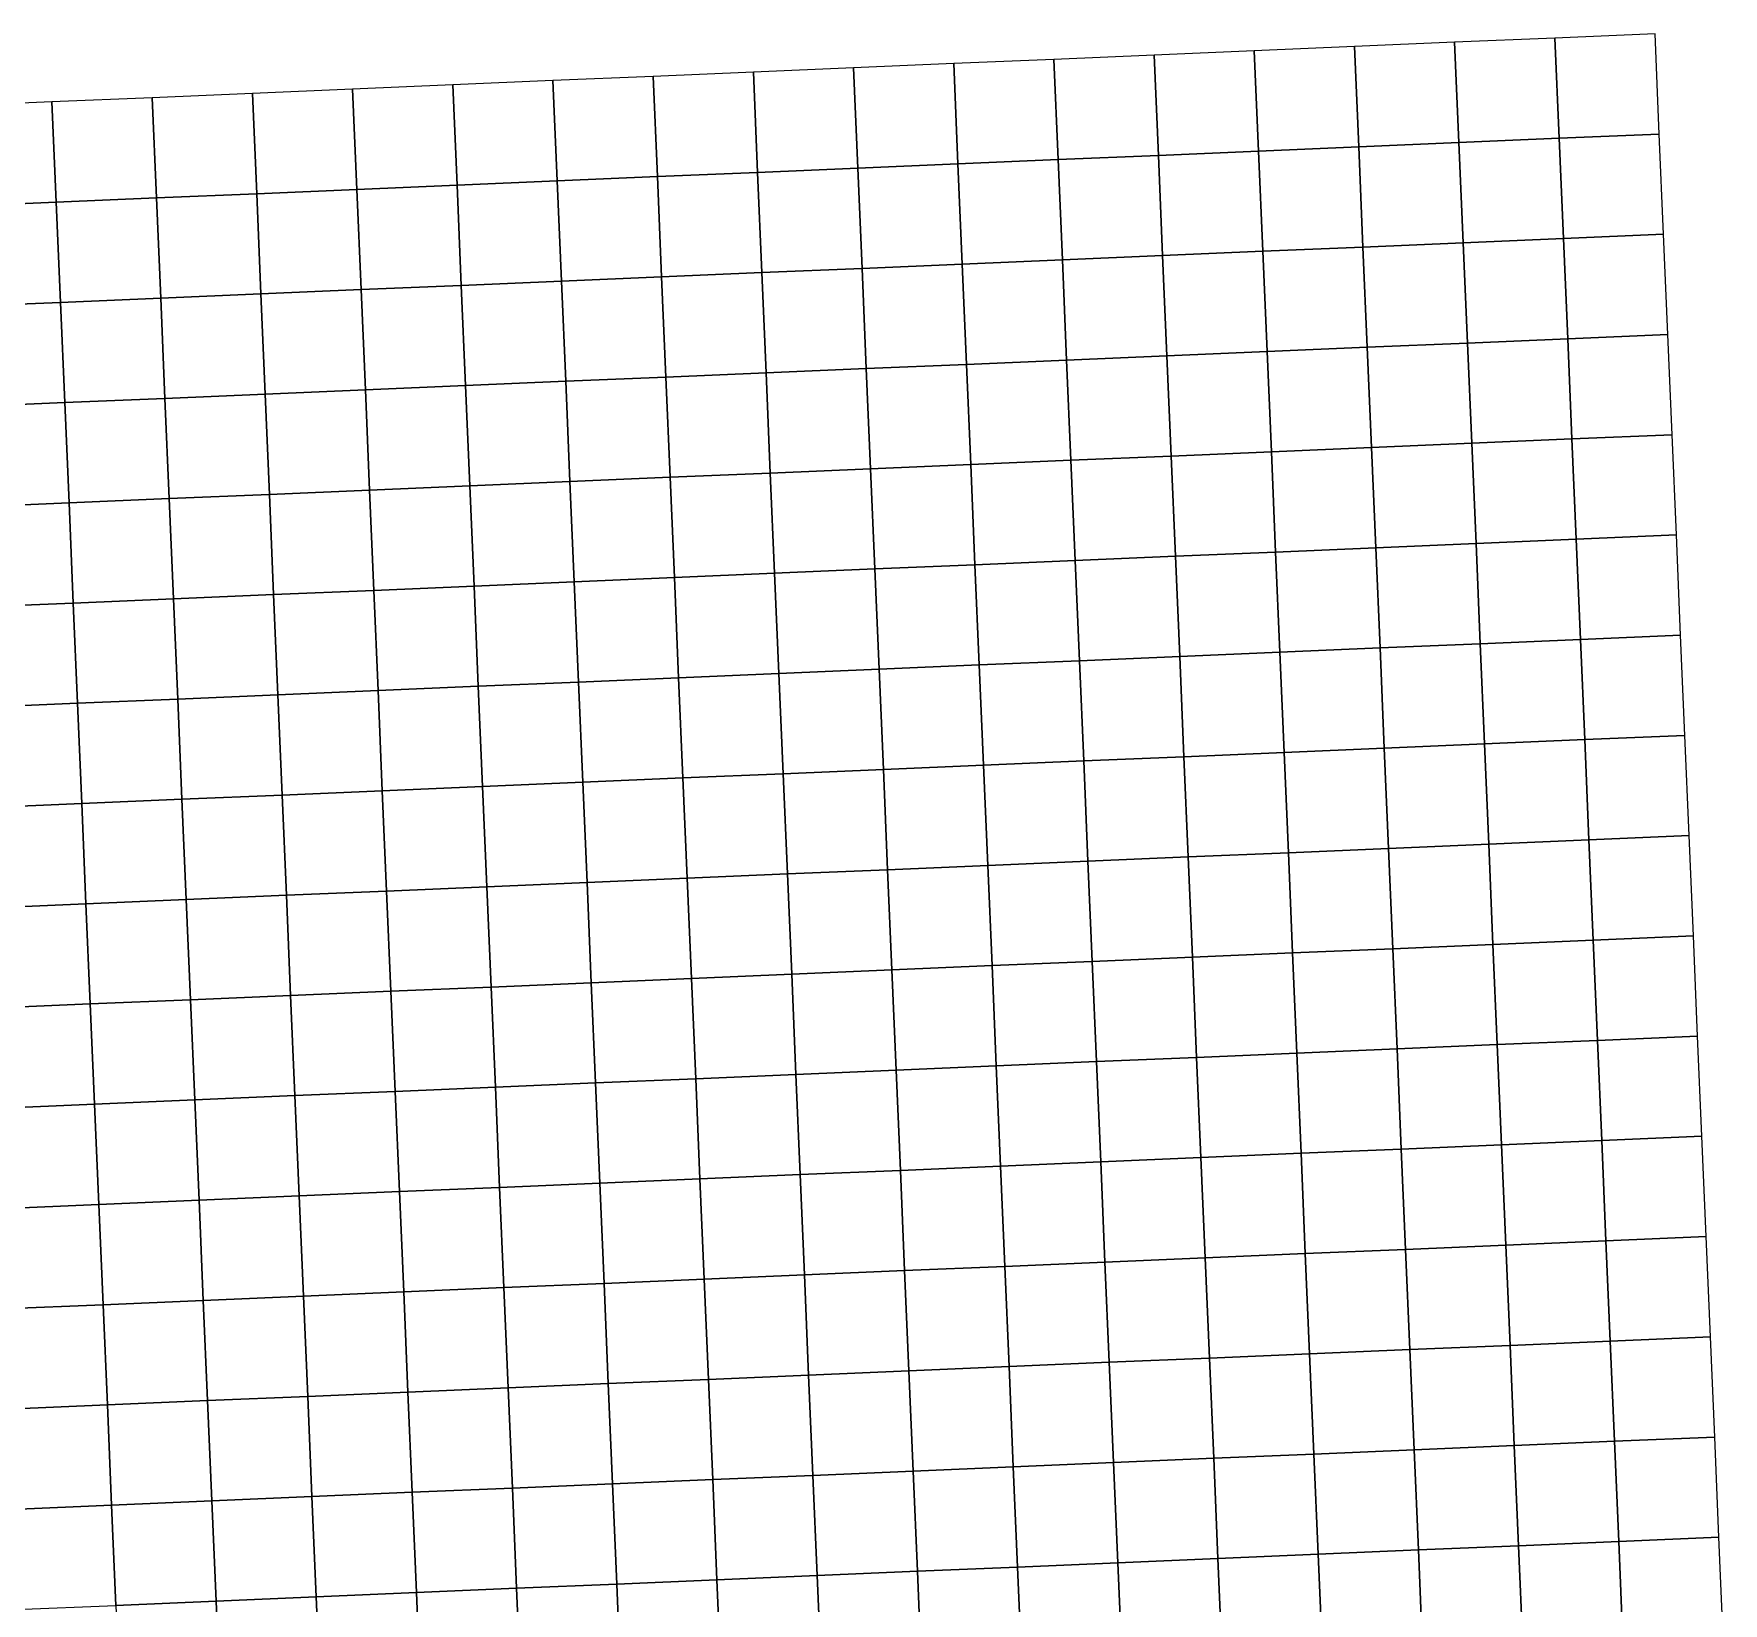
# Model space of a CAD drawing. Header units: metres. Extents: x -1.45 to 4.67, y -5.91 to -2.66.
# Drawn here: x 2.93 to 4.615, y -4.225 to -2.66 of the extents above; entities that cross this region are included whole.
import ezdxf

# ---------------------------------------------------------------- set-up
doc = ezdxf.new("R2010")
doc.units = ezdxf.units.M

msp = doc.modelspace()

# ---------------------------------------------------------------- linework, layer by layer
at = {"layer": 'B1'}
for points in [[(4.4468, -2.6647, -0.5851), (4.4511, -2.7646, -0.5806), (4.551, -2.7603, -0.5756), (4.5468, -2.6604, -0.5823)], [(4.0472, -2.6817, -0.5942), (4.0515, -2.7816, -0.6009), (4.1514, -2.7773, -0.6001), (4.1471, -2.6774, -0.5955)], [(4.1471, -2.6774, -0.5955), (4.1514, -2.7773, -0.6001), (4.2513, -2.7731, -0.5955), (4.247, -2.6732, -0.5937)], [(4.247, -2.6732, -0.5937), (4.2513, -2.7731, -0.5955), (4.3512, -2.7688, -0.5872), (4.3469, -2.6689, -0.5889)], [(4.3469, -2.6689, -0.5889), (4.3512, -2.7688, -0.5872), (4.4511, -2.7646, -0.5806), (4.4468, -2.6647, -0.5851)], [(3.6476, -2.6986, -0.564), (3.6518, -2.7985, -0.5726), (3.7517, -2.7943, -0.5813), (3.7475, -2.6944, -0.5725)], [(3.7475, -2.6944, -0.5725), (3.7517, -2.7943, -0.5813), (3.8516, -2.7901, -0.5916), (3.8474, -2.6901, -0.5827)], [(3.8474, -2.6901, -0.5827), (3.8516, -2.7901, -0.5916), (3.9515, -2.7858, -0.5981), (3.9473, -2.6859, -0.59)], [(3.9473, -2.6859, -0.59), (3.9515, -2.7858, -0.5981), (4.0515, -2.7816, -0.6009), (4.0472, -2.6817, -0.5942)], [(3.2479, -2.7156, -0.5492), (3.2522, -2.8155, -0.5545), (3.3521, -2.8113, -0.5566), (3.3478, -2.7114, -0.5501)], [(3.3478, -2.7114, -0.5501), (3.3521, -2.8113, -0.5566), (3.452, -2.807, -0.5603), (3.4477, -2.7071, -0.5529)], [(3.4477, -2.7071, -0.5529), (3.452, -2.807, -0.5603), (3.5519, -2.8028, -0.5656), (3.5477, -2.7029, -0.5575)], [(3.5477, -2.7029, -0.5575), (3.5519, -2.8028, -0.5656), (3.6518, -2.7985, -0.5726), (3.6476, -2.6986, -0.564)], [(2.8483, -2.7326, -0.5511), (2.8525, -2.8325, -0.5525), (2.9524, -2.8282, -0.552), (2.9482, -2.7283, -0.5498)], [(2.9482, -2.7283, -0.5498), (2.9524, -2.8282, -0.552), (3.0524, -2.824, -0.5522), (3.0481, -2.7241, -0.549)], [(3.0481, -2.7241, -0.549), (3.0524, -2.824, -0.5522), (3.1523, -2.8198, -0.553), (3.148, -2.7199, -0.5488)], [(3.148, -2.7199, -0.5488), (3.1523, -2.8198, -0.553), (3.2522, -2.8155, -0.5545), (3.2479, -2.7156, -0.5492)], [(4.4511, -2.7646, -0.5806), (4.4553, -2.8645, -0.5762), (4.5552, -2.8603, -0.5687), (4.551, -2.7603, -0.5756)], [(4.0515, -2.7816, -0.6009), (4.0557, -2.8815, -0.6102), (4.1556, -2.8772, -0.6068), (4.1514, -2.7773, -0.6001)], [(4.1514, -2.7773, -0.6001), (4.1556, -2.8772, -0.6068), (4.2555, -2.873, -0.5988), (4.2513, -2.7731, -0.5955)], [(4.2513, -2.7731, -0.5955), (4.2555, -2.873, -0.5988), (4.3554, -2.8687, -0.5863), (4.3512, -2.7688, -0.5872)], [(4.3512, -2.7688, -0.5872), (4.3554, -2.8687, -0.5863), (4.4553, -2.8645, -0.5762), (4.4511, -2.7646, -0.5806)], [(3.6518, -2.7985, -0.5726), (3.6561, -2.8985, -0.5841), (3.756, -2.8942, -0.5931), (3.7517, -2.7943, -0.5813)], [(3.7517, -2.7943, -0.5813), (3.756, -2.8942, -0.5931), (3.8559, -2.89, -0.6034), (3.8516, -2.7901, -0.5916)], [(3.8516, -2.7901, -0.5916), (3.8559, -2.89, -0.6034), (3.9558, -2.8857, -0.609), (3.9515, -2.7858, -0.5981)], [(3.9515, -2.7858, -0.5981), (3.9558, -2.8857, -0.609), (4.0557, -2.8815, -0.6102), (4.0515, -2.7816, -0.6009)], [(3.2522, -2.8155, -0.5545), (3.2564, -2.9154, -0.561), (3.3563, -2.9112, -0.5649), (3.3521, -2.8113, -0.5566)], [(3.3521, -2.8113, -0.5566), (3.3563, -2.9112, -0.5649), (3.4562, -2.9069, -0.57), (3.452, -2.807, -0.5603)], [(3.452, -2.807, -0.5603), (3.4562, -2.9069, -0.57), (3.5561, -2.9027, -0.5764), (3.5519, -2.8028, -0.5656)], [(3.5519, -2.8028, -0.5656), (3.5561, -2.9027, -0.5764), (3.6561, -2.8985, -0.5841), (3.6518, -2.7985, -0.5726)], [(2.8525, -2.8325, -0.5525), (2.8568, -2.9324, -0.5546), (2.9567, -2.9282, -0.5549), (2.9524, -2.8282, -0.552)], [(2.9524, -2.8282, -0.552), (2.9567, -2.9282, -0.5549), (3.0566, -2.9239, -0.556), (3.0524, -2.824, -0.5522)], [(3.0524, -2.824, -0.5522), (3.0566, -2.9239, -0.556), (3.1565, -2.9197, -0.5581), (3.1523, -2.8198, -0.553)], [(3.1523, -2.8198, -0.553), (3.1565, -2.9197, -0.5581), (3.2564, -2.9154, -0.561), (3.2522, -2.8155, -0.5545)], [(4.4553, -2.8645, -0.5762), (4.4596, -2.9644, -0.5748), (4.5595, -2.9602, -0.5647), (4.5552, -2.8603, -0.5687)], [(4.0557, -2.8815, -0.6102), (4.0599, -2.9814, -0.6225), (4.1598, -2.9771, -0.6165), (4.1556, -2.8772, -0.6068)], [(4.1556, -2.8772, -0.6068), (4.1598, -2.9771, -0.6165), (4.2598, -2.9729, -0.6051), (4.2555, -2.873, -0.5988)], [(4.2555, -2.873, -0.5988), (4.2598, -2.9729, -0.6051), (4.3597, -2.9687, -0.5883), (4.3554, -2.8687, -0.5863)], [(4.3554, -2.8687, -0.5863), (4.3597, -2.9687, -0.5883), (4.4596, -2.9644, -0.5748), (4.4553, -2.8645, -0.5762)], [(3.6561, -2.8985, -0.5841), (3.6603, -2.9984, -0.5995), (3.7602, -2.9941, -0.6087), (3.756, -2.8942, -0.5931)], [(3.756, -2.8942, -0.5931), (3.7602, -2.9941, -0.6087), (3.8601, -2.9899, -0.6187), (3.8559, -2.89, -0.6034)], [(3.8559, -2.89, -0.6034), (3.8601, -2.9899, -0.6187), (3.96, -2.9856, -0.6233), (3.9558, -2.8857, -0.609)], [(3.9558, -2.8857, -0.609), (3.96, -2.9856, -0.6233), (4.0599, -2.9814, -0.6225), (4.0557, -2.8815, -0.6102)], [(3.2564, -2.9154, -0.561), (3.2607, -3.0153, -0.5711), (3.3606, -3.0111, -0.577), (3.3563, -2.9112, -0.5649)], [(3.3563, -2.9112, -0.5649), (3.3606, -3.0111, -0.577), (3.4605, -3.0068, -0.5837), (3.4562, -2.9069, -0.57)], [(3.4562, -2.9069, -0.57), (3.4605, -3.0068, -0.5837), (3.5604, -3.0026, -0.5912), (3.5561, -2.9027, -0.5764)], [(3.5561, -2.9027, -0.5764), (3.5604, -3.0026, -0.5912), (3.6603, -2.9984, -0.5995), (3.6561, -2.8985, -0.5841)], [(2.8568, -2.9324, -0.5546), (2.861, -3.0323, -0.5593), (2.9609, -3.0281, -0.5605), (2.9567, -2.9282, -0.5549)], [(2.9567, -2.9282, -0.5549), (2.9609, -3.0281, -0.5605), (3.0608, -3.0238, -0.5628), (3.0566, -2.9239, -0.556)], [(3.0566, -2.9239, -0.556), (3.0608, -3.0238, -0.5628), (3.1607, -3.0196, -0.5663), (3.1565, -2.9197, -0.5581)], [(3.1565, -2.9197, -0.5581), (3.1607, -3.0196, -0.5663), (3.2607, -3.0153, -0.5711), (3.2564, -2.9154, -0.561)], [(4.3597, -2.9687, -0.5883), (4.3639, -3.0686, -0.593), (4.4638, -3.0643, -0.5769), (4.4596, -2.9644, -0.5748)], [(4.4596, -2.9644, -0.5748), (4.4638, -3.0643, -0.5769), (4.5637, -3.0601, -0.5647), (4.5595, -2.9602, -0.5647)], [(3.96, -2.9856, -0.6233), (3.9643, -3.0855, -0.6379), (4.0642, -3.0813, -0.6355), (4.0599, -2.9814, -0.6225)], [(4.0599, -2.9814, -0.6225), (4.0642, -3.0813, -0.6355), (4.1641, -3.0771, -0.6273), (4.1598, -2.9771, -0.6165)], [(4.1598, -2.9771, -0.6165), (4.1641, -3.0771, -0.6273), (4.264, -3.0728, -0.6131), (4.2598, -2.9729, -0.6051)], [(4.2598, -2.9729, -0.6051), (4.264, -3.0728, -0.6131), (4.3639, -3.0686, -0.593), (4.3597, -2.9687, -0.5883)], [(3.5604, -3.0026, -0.5912), (3.5646, -3.1025, -0.6066), (3.6645, -3.0983, -0.6155), (3.6603, -2.9984, -0.5995)], [(3.6603, -2.9984, -0.5995), (3.6645, -3.0983, -0.6155), (3.7645, -3.094, -0.6247), (3.7602, -2.9941, -0.6087)], [(3.7602, -2.9941, -0.6087), (3.7645, -3.094, -0.6247), (3.8644, -3.0898, -0.6342), (3.8601, -2.9899, -0.6187)], [(3.8601, -2.9899, -0.6187), (3.8644, -3.0898, -0.6342), (3.9643, -3.0855, -0.6379), (3.96, -2.9856, -0.6233)], [(3.1607, -3.0196, -0.5663), (3.165, -3.1195, -0.5753), (3.2649, -3.1152, -0.5818), (3.2607, -3.0153, -0.5711)], [(3.2607, -3.0153, -0.5711), (3.2649, -3.1152, -0.5818), (3.3648, -3.111, -0.5898), (3.3606, -3.0111, -0.577)], [(3.3606, -3.0111, -0.577), (3.3648, -3.111, -0.5898), (3.4647, -3.1068, -0.598), (3.4605, -3.0068, -0.5837)], [(3.4605, -3.0068, -0.5837), (3.4647, -3.1068, -0.598), (3.5646, -3.1025, -0.6066), (3.5604, -3.0026, -0.5912)], [(2.861, -3.0323, -0.5593), (2.8653, -3.1322, -0.5645), (2.9652, -3.128, -0.5666), (2.9609, -3.0281, -0.5605)], [(2.9609, -3.0281, -0.5605), (2.9652, -3.128, -0.5666), (3.0651, -3.1237, -0.5702), (3.0608, -3.0238, -0.5628)], [(3.0608, -3.0238, -0.5628), (3.0651, -3.1237, -0.5702), (3.165, -3.1195, -0.5753), (3.1607, -3.0196, -0.5663)], [(4.3639, -3.0686, -0.593), (4.3682, -3.1685, -0.6035), (4.4681, -3.1642, -0.5862), (4.4638, -3.0643, -0.5769)], [(4.4638, -3.0643, -0.5769), (4.4681, -3.1642, -0.5862), (4.568, -3.16, -0.5732), (4.5637, -3.0601, -0.5647)], [(3.9643, -3.0855, -0.6379), (3.9685, -3.1854, -0.6527), (4.0684, -3.1812, -0.6496), (4.0642, -3.0813, -0.6355)], [(4.0642, -3.0813, -0.6355), (4.0684, -3.1812, -0.6496), (4.1683, -3.177, -0.6404), (4.1641, -3.0771, -0.6273)], [(4.1641, -3.0771, -0.6273), (4.1683, -3.177, -0.6404), (4.2682, -3.1727, -0.625), (4.264, -3.0728, -0.6131)], [(4.264, -3.0728, -0.6131), (4.2682, -3.1727, -0.625), (4.3682, -3.1685, -0.6035), (4.3639, -3.0686, -0.593)], [(3.5646, -3.1025, -0.6066), (3.5689, -3.2024, -0.6213), (3.6688, -3.1982, -0.6309), (3.6645, -3.0983, -0.6155)], [(3.6645, -3.0983, -0.6155), (3.6688, -3.1982, -0.6309), (3.7687, -3.1939, -0.6403), (3.7645, -3.094, -0.6247)], [(3.7645, -3.094, -0.6247), (3.7687, -3.1939, -0.6403), (3.8686, -3.1897, -0.6496), (3.8644, -3.0898, -0.6342)], [(3.8644, -3.0898, -0.6342), (3.8686, -3.1897, -0.6496), (3.9685, -3.1854, -0.6527), (3.9643, -3.0855, -0.6379)], [(3.165, -3.1195, -0.5753), (3.1692, -3.2194, -0.5836), (3.2691, -3.2152, -0.5918), (3.2649, -3.1152, -0.5818)], [(3.2649, -3.1152, -0.5818), (3.2691, -3.2152, -0.5918), (3.3691, -3.2109, -0.6018), (3.3648, -3.111, -0.5898)], [(3.3648, -3.111, -0.5898), (3.3691, -3.2109, -0.6018), (3.469, -3.2067, -0.6116), (3.4647, -3.1068, -0.598)], [(3.4647, -3.1068, -0.598), (3.469, -3.2067, -0.6116), (3.5689, -3.2024, -0.6213), (3.5646, -3.1025, -0.6066)], [(2.8653, -3.1322, -0.5645), (2.8695, -3.2321, -0.5699), (2.9694, -3.2279, -0.5726), (2.9652, -3.128, -0.5666)], [(2.9652, -3.128, -0.5666), (2.9694, -3.2279, -0.5726), (3.0693, -3.2236, -0.5772), (3.0651, -3.1237, -0.5702)], [(3.0651, -3.1237, -0.5702), (3.0693, -3.2236, -0.5772), (3.1692, -3.2194, -0.5836), (3.165, -3.1195, -0.5753)], [(4.3682, -3.1685, -0.6035), (4.3724, -3.2684, -0.6206), (4.4723, -3.2641, -0.6039), (4.4681, -3.1642, -0.5862)], [(4.4681, -3.1642, -0.5862), (4.4723, -3.2641, -0.6039), (4.5722, -3.2599, -0.5914), (4.568, -3.16, -0.5732)], [(3.9685, -3.1854, -0.6527), (3.9728, -3.2854, -0.6679), (4.0727, -3.2811, -0.6652), (4.0684, -3.1812, -0.6496)], [(4.0684, -3.1812, -0.6496), (4.0727, -3.2811, -0.6652), (4.1726, -3.2769, -0.6564), (4.1683, -3.177, -0.6404)], [(4.1683, -3.177, -0.6404), (4.1726, -3.2769, -0.6564), (4.2725, -3.2726, -0.6415), (4.2682, -3.1727, -0.625)], [(4.2682, -3.1727, -0.625), (4.2725, -3.2726, -0.6415), (4.3724, -3.2684, -0.6206), (4.3682, -3.1685, -0.6035)], [(3.5689, -3.2024, -0.6213), (3.5731, -3.3023, -0.6349), (3.673, -3.2981, -0.645), (3.6688, -3.1982, -0.6309)], [(3.6688, -3.1982, -0.6309), (3.673, -3.2981, -0.645), (3.7729, -3.2938, -0.6549), (3.7687, -3.1939, -0.6403)], [(3.7687, -3.1939, -0.6403), (3.7729, -3.2938, -0.6549), (3.8728, -3.2896, -0.6644), (3.8686, -3.1897, -0.6496)], [(3.8686, -3.1897, -0.6496), (3.8728, -3.2896, -0.6644), (3.9728, -3.2854, -0.6679), (3.9685, -3.1854, -0.6527)], [(3.1692, -3.2194, -0.5836), (3.1735, -3.3193, -0.5936), (3.2734, -3.3151, -0.6027), (3.2691, -3.2152, -0.5918)], [(3.2691, -3.2152, -0.5918), (3.2734, -3.3151, -0.6027), (3.3733, -3.3108, -0.6137), (3.3691, -3.2109, -0.6018)], [(3.3691, -3.2109, -0.6018), (3.3733, -3.3108, -0.6137), (3.4732, -3.3066, -0.6245), (3.469, -3.2067, -0.6116)], [(3.469, -3.2067, -0.6116), (3.4732, -3.3066, -0.6245), (3.5731, -3.3023, -0.6349), (3.5689, -3.2024, -0.6213)], [(2.8695, -3.2321, -0.5699), (2.8738, -3.332, -0.5779), (2.9737, -3.3278, -0.5812), (2.9694, -3.2279, -0.5726)], [(2.9694, -3.2279, -0.5726), (2.9737, -3.3278, -0.5812), (3.0736, -3.3236, -0.5864), (3.0693, -3.2236, -0.5772)], [(3.0693, -3.2236, -0.5772), (3.0736, -3.3236, -0.5864), (3.1735, -3.3193, -0.5936), (3.1692, -3.2194, -0.5836)], [(4.3724, -3.2684, -0.6206), (4.3766, -3.3683, -0.6402), (4.4766, -3.364, -0.6254), (4.4723, -3.2641, -0.6039)], [(4.4723, -3.2641, -0.6039), (4.4766, -3.364, -0.6254), (4.5765, -3.3598, -0.6142), (4.5722, -3.2599, -0.5914)], [(3.9728, -3.2854, -0.6679), (3.977, -3.3853, -0.6812), (4.0769, -3.381, -0.6793), (4.0727, -3.2811, -0.6652)], [(4.0727, -3.2811, -0.6652), (4.0769, -3.381, -0.6793), (4.1768, -3.3768, -0.6718), (4.1726, -3.2769, -0.6564)], [(4.1726, -3.2769, -0.6564), (4.1768, -3.3768, -0.6718), (4.2767, -3.3725, -0.6588), (4.2725, -3.2726, -0.6415)], [(4.2725, -3.2726, -0.6415), (4.2767, -3.3725, -0.6588), (4.3766, -3.3683, -0.6402), (4.3724, -3.2684, -0.6206)], [(3.5731, -3.3023, -0.6349), (3.5774, -3.4022, -0.648), (3.6773, -3.398, -0.6585), (3.673, -3.2981, -0.645)], [(3.673, -3.2981, -0.645), (3.6773, -3.398, -0.6585), (3.7772, -3.3938, -0.6683), (3.7729, -3.2938, -0.6549)], [(3.7729, -3.2938, -0.6549), (3.7772, -3.3938, -0.6683), (3.8771, -3.3895, -0.6775), (3.8728, -3.2896, -0.6644)], [(3.8728, -3.2896, -0.6644), (3.8771, -3.3895, -0.6775), (3.977, -3.3853, -0.6812), (3.9728, -3.2854, -0.6679)], [(3.1735, -3.3193, -0.5936), (3.1777, -3.4192, -0.6035), (3.2776, -3.415, -0.6135), (3.2734, -3.3151, -0.6027)], [(3.2734, -3.3151, -0.6027), (3.2776, -3.415, -0.6135), (3.3775, -3.4107, -0.6255), (3.3733, -3.3108, -0.6137)], [(3.3733, -3.3108, -0.6137), (3.3775, -3.4107, -0.6255), (3.4775, -3.4065, -0.6371), (3.4732, -3.3066, -0.6245)], [(3.4732, -3.3066, -0.6245), (3.4775, -3.4065, -0.6371), (3.5774, -3.4022, -0.648), (3.5731, -3.3023, -0.6349)], [(2.8738, -3.332, -0.5779), (2.878, -3.432, -0.5863), (2.9779, -3.4277, -0.5899), (2.9737, -3.3278, -0.5812)], [(2.9737, -3.3278, -0.5812), (2.9779, -3.4277, -0.5899), (3.0778, -3.4235, -0.5957), (3.0736, -3.3236, -0.5864)], [(3.0736, -3.3236, -0.5864), (3.0778, -3.4235, -0.5957), (3.1777, -3.4192, -0.6035), (3.1735, -3.3193, -0.5936)], [(4.2767, -3.3725, -0.6588), (4.281, -3.4724, -0.6769), (4.3809, -3.4682, -0.6611), (4.3766, -3.3683, -0.6402)], [(4.3766, -3.3683, -0.6402), (4.3809, -3.4682, -0.6611), (4.4808, -3.464, -0.6486), (4.4766, -3.364, -0.6254)], [(4.4766, -3.364, -0.6254), (4.4808, -3.464, -0.6486), (4.5807, -3.4597, -0.6391), (4.5765, -3.3598, -0.6142)], [(3.8771, -3.3895, -0.6775), (3.8813, -3.4894, -0.6904), (3.9812, -3.4852, -0.6945), (3.977, -3.3853, -0.6812)], [(3.977, -3.3853, -0.6812), (3.9812, -3.4852, -0.6945), (4.0812, -3.4809, -0.6936), (4.0769, -3.381, -0.6793)], [(4.0769, -3.381, -0.6793), (4.0812, -3.4809, -0.6936), (4.1811, -3.4767, -0.6877), (4.1768, -3.3768, -0.6718)], [(4.1768, -3.3768, -0.6718), (4.1811, -3.4767, -0.6877), (4.281, -3.4724, -0.6769), (4.2767, -3.3725, -0.6588)], [(3.4775, -3.4065, -0.6371), (3.4817, -3.5064, -0.6485), (3.5816, -3.5022, -0.6603), (3.5774, -3.4022, -0.648)], [(3.5774, -3.4022, -0.648), (3.5816, -3.5022, -0.6603), (3.6815, -3.4979, -0.6713), (3.6773, -3.398, -0.6585)], [(3.6773, -3.398, -0.6585), (3.6815, -3.4979, -0.6713), (3.7814, -3.4937, -0.6813), (3.7772, -3.3938, -0.6683)], [(3.7772, -3.3938, -0.6683), (3.7814, -3.4937, -0.6813), (3.8813, -3.4894, -0.6904), (3.8771, -3.3895, -0.6775)], [(3.0778, -3.4235, -0.5957), (3.0821, -3.5234, -0.6024), (3.182, -3.5191, -0.6109), (3.1777, -3.4192, -0.6035)], [(3.1777, -3.4192, -0.6035), (3.182, -3.5191, -0.6109), (3.2819, -3.5149, -0.622), (3.2776, -3.415, -0.6135)], [(3.2776, -3.415, -0.6135), (3.2819, -3.5149, -0.622), (3.3818, -3.5106, -0.6357), (3.3775, -3.4107, -0.6255)], [(3.3775, -3.4107, -0.6255), (3.3818, -3.5106, -0.6357), (3.4817, -3.5064, -0.6485), (3.4775, -3.4065, -0.6371)], [(2.878, -3.432, -0.5863), (2.8822, -3.5319, -0.5931), (2.9821, -3.5276, -0.5965), (2.9779, -3.4277, -0.5899)], [(2.9779, -3.4277, -0.5899), (2.9821, -3.5276, -0.5965), (3.0821, -3.5234, -0.6024), (3.0778, -3.4235, -0.5957)], [(4.281, -3.4724, -0.6769), (4.2852, -3.5724, -0.6956), (4.3851, -3.5681, -0.683), (4.3809, -3.4682, -0.6611)], [(4.3809, -3.4682, -0.6611), (4.3851, -3.5681, -0.683), (4.485, -3.5639, -0.6729), (4.4808, -3.464, -0.6486)], [(4.4808, -3.464, -0.6486), (4.485, -3.5639, -0.6729), (4.585, -3.5596, -0.6653), (4.5807, -3.4597, -0.6391)], [(3.8813, -3.4894, -0.6904), (3.8856, -3.5893, -0.7035), (3.9855, -3.5851, -0.708), (3.9812, -3.4852, -0.6945)], [(3.9812, -3.4852, -0.6945), (3.9855, -3.5851, -0.708), (4.0854, -3.5808, -0.7082), (4.0812, -3.4809, -0.6936)], [(4.0812, -3.4809, -0.6936), (4.0854, -3.5808, -0.7082), (4.1853, -3.5766, -0.704), (4.1811, -3.4767, -0.6877)], [(4.1811, -3.4767, -0.6877), (4.1853, -3.5766, -0.704), (4.2852, -3.5724, -0.6956), (4.281, -3.4724, -0.6769)], [(3.4817, -3.5064, -0.6485), (3.4859, -3.6063, -0.6603), (3.5859, -3.6021, -0.6731), (3.5816, -3.5022, -0.6603)], [(3.5816, -3.5022, -0.6603), (3.5859, -3.6021, -0.6731), (3.6858, -3.5978, -0.6846), (3.6815, -3.4979, -0.6713)], [(3.6815, -3.4979, -0.6713), (3.6858, -3.5978, -0.6846), (3.7857, -3.5936, -0.6947), (3.7814, -3.4937, -0.6813)], [(3.7814, -3.4937, -0.6813), (3.7857, -3.5936, -0.6947), (3.8856, -3.5893, -0.7035), (3.8813, -3.4894, -0.6904)], [(3.0821, -3.5234, -0.6024), (3.0863, -3.6233, -0.6099), (3.1862, -3.619, -0.6187), (3.182, -3.5191, -0.6109)], [(3.182, -3.5191, -0.6109), (3.1862, -3.619, -0.6187), (3.2861, -3.6148, -0.6307), (3.2819, -3.5149, -0.622)], [(3.2819, -3.5149, -0.622), (3.2861, -3.6148, -0.6307), (3.386, -3.6106, -0.6462), (3.3818, -3.5106, -0.6357)], [(3.3818, -3.5106, -0.6357), (3.386, -3.6106, -0.6462), (3.4859, -3.6063, -0.6603), (3.4817, -3.5064, -0.6485)], [(2.8822, -3.5319, -0.5931), (2.8865, -3.6318, -0.6024), (2.9864, -3.6275, -0.6045), (2.9821, -3.5276, -0.5965)], [(2.9821, -3.5276, -0.5965), (2.9864, -3.6275, -0.6045), (3.0863, -3.6233, -0.6099), (3.0821, -3.5234, -0.6024)], [(4.2852, -3.5724, -0.6956), (4.2895, -3.6723, -0.7141), (4.3894, -3.668, -0.704), (4.3851, -3.5681, -0.683)], [(4.3851, -3.5681, -0.683), (4.3894, -3.668, -0.704), (4.4893, -3.6638, -0.696), (4.485, -3.5639, -0.6729)], [(4.485, -3.5639, -0.6729), (4.4893, -3.6638, -0.696), (4.5892, -3.6595, -0.6901), (4.585, -3.5596, -0.6653)], [(3.8856, -3.5893, -0.7035), (3.8898, -3.6892, -0.7181), (3.9897, -3.685, -0.7226), (3.9855, -3.5851, -0.708)], [(3.9855, -3.5851, -0.708), (3.9897, -3.685, -0.7226), (4.0896, -3.6808, -0.7234), (4.0854, -3.5808, -0.7082)], [(4.0854, -3.5808, -0.7082), (4.0896, -3.6808, -0.7234), (4.1896, -3.6765, -0.7206), (4.1853, -3.5766, -0.704)], [(4.1853, -3.5766, -0.704), (4.1896, -3.6765, -0.7206), (4.2895, -3.6723, -0.7141), (4.2852, -3.5724, -0.6956)], [(3.4859, -3.6063, -0.6603), (3.4902, -3.7062, -0.6745), (3.5901, -3.702, -0.6881), (3.5859, -3.6021, -0.6731)], [(3.5859, -3.6021, -0.6731), (3.5901, -3.702, -0.6881), (3.69, -3.6977, -0.6999), (3.6858, -3.5978, -0.6846)], [(3.6858, -3.5978, -0.6846), (3.69, -3.6977, -0.6999), (3.7899, -3.6935, -0.7099), (3.7857, -3.5936, -0.6947)], [(3.7857, -3.5936, -0.6947), (3.7899, -3.6935, -0.7099), (3.8898, -3.6892, -0.7181), (3.8856, -3.5893, -0.7035)], [(3.0863, -3.6233, -0.6099), (3.0905, -3.7232, -0.6197), (3.1905, -3.7189, -0.6287), (3.1862, -3.619, -0.6187)], [(3.1862, -3.619, -0.6187), (3.1905, -3.7189, -0.6287), (3.2904, -3.7147, -0.6417), (3.2861, -3.6148, -0.6307)], [(3.2861, -3.6148, -0.6307), (3.2904, -3.7147, -0.6417), (3.3903, -3.7105, -0.6591), (3.386, -3.6106, -0.6462)], [(3.386, -3.6106, -0.6462), (3.3903, -3.7105, -0.6591), (3.4902, -3.7062, -0.6745), (3.4859, -3.6063, -0.6603)], [(2.8865, -3.6318, -0.6024), (2.8907, -3.7317, -0.6139), (2.9906, -3.7274, -0.6147), (2.9864, -3.6275, -0.6045)], [(2.9864, -3.6275, -0.6045), (2.9906, -3.7274, -0.6147), (3.0905, -3.7232, -0.6197), (3.0863, -3.6233, -0.6099)], [(4.1896, -3.6765, -0.7206), (4.1938, -3.7764, -0.7379), (4.2937, -3.7722, -0.7327), (4.2895, -3.6723, -0.7141)], [(4.2895, -3.6723, -0.7141), (4.2937, -3.7722, -0.7327), (4.3936, -3.7679, -0.7246), (4.3894, -3.668, -0.704)], [(4.3894, -3.668, -0.704), (4.3936, -3.7679, -0.7246), (4.4935, -3.7637, -0.718), (4.4893, -3.6638, -0.696)], [(4.4893, -3.6638, -0.696), (4.4935, -3.7637, -0.718), (4.5934, -3.7594, -0.7132), (4.5892, -3.6595, -0.6901)], [(3.7899, -3.6935, -0.7099), (3.7942, -3.7934, -0.7273), (3.8941, -3.7892, -0.7346), (3.8898, -3.6892, -0.7181)], [(3.8898, -3.6892, -0.7181), (3.8941, -3.7892, -0.7346), (3.994, -3.7849, -0.7388), (3.9897, -3.685, -0.7226)], [(3.9897, -3.685, -0.7226), (3.994, -3.7849, -0.7388), (4.0939, -3.7807, -0.7399), (4.0896, -3.6808, -0.7234)], [(4.0896, -3.6808, -0.7234), (4.0939, -3.7807, -0.7399), (4.1938, -3.7764, -0.7379), (4.1896, -3.6765, -0.7206)], [(3.3903, -3.7105, -0.6591), (3.3945, -3.8104, -0.6732), (3.4944, -3.8061, -0.6904), (3.4902, -3.7062, -0.6745)], [(3.4902, -3.7062, -0.6745), (3.4944, -3.8061, -0.6904), (3.5943, -3.8019, -0.7052), (3.5901, -3.702, -0.6881)], [(3.5901, -3.702, -0.6881), (3.5943, -3.8019, -0.7052), (3.6942, -3.7976, -0.7175), (3.69, -3.6977, -0.6999)], [(3.69, -3.6977, -0.6999), (3.6942, -3.7976, -0.7175), (3.7942, -3.7934, -0.7273), (3.7899, -3.6935, -0.7099)], [(3.0905, -3.7232, -0.6197), (3.0948, -3.8231, -0.6291), (3.1947, -3.8189, -0.6388), (3.1905, -3.7189, -0.6287)], [(3.1905, -3.7189, -0.6287), (3.1947, -3.8189, -0.6388), (3.2946, -3.8146, -0.6534), (3.2904, -3.7147, -0.6417)], [(3.2904, -3.7147, -0.6417), (3.2946, -3.8146, -0.6534), (3.3945, -3.8104, -0.6732), (3.3903, -3.7105, -0.6591)], [(2.8907, -3.7317, -0.6139), (2.895, -3.8316, -0.6248), (2.9949, -3.8273, -0.6245), (2.9906, -3.7274, -0.6147)], [(2.9906, -3.7274, -0.6147), (2.9949, -3.8273, -0.6245), (3.0948, -3.8231, -0.6291), (3.0905, -3.7232, -0.6197)], [(4.1938, -3.7764, -0.7379), (4.198, -3.8763, -0.7568), (4.298, -3.8721, -0.7523), (4.2937, -3.7722, -0.7327)], [(4.2937, -3.7722, -0.7327), (4.298, -3.8721, -0.7523), (4.3979, -3.8678, -0.7451), (4.3936, -3.7679, -0.7246)], [(4.3936, -3.7679, -0.7246), (4.3979, -3.8678, -0.7451), (4.4978, -3.8636, -0.7393), (4.4935, -3.7637, -0.718)], [(4.4935, -3.7637, -0.718), (4.4978, -3.8636, -0.7393), (4.5977, -3.8594, -0.7349), (4.5934, -3.7594, -0.7132)], [(3.7942, -3.7934, -0.7273), (3.7984, -3.8933, -0.7468), (3.8983, -3.8891, -0.7535), (3.8941, -3.7892, -0.7346)], [(3.8941, -3.7892, -0.7346), (3.8983, -3.8891, -0.7535), (3.9982, -3.8848, -0.7574), (3.994, -3.7849, -0.7388)], [(3.994, -3.7849, -0.7388), (3.9982, -3.8848, -0.7574), (4.0981, -3.8806, -0.7585), (4.0939, -3.7807, -0.7399)], [(4.0939, -3.7807, -0.7399), (4.0981, -3.8806, -0.7585), (4.198, -3.8763, -0.7568), (4.1938, -3.7764, -0.7379)], [(3.3945, -3.8104, -0.6732), (3.3988, -3.9103, -0.6895), (3.4987, -3.906, -0.7084), (3.4944, -3.8061, -0.6904)], [(3.4944, -3.8061, -0.6904), (3.4987, -3.906, -0.7084), (3.5986, -3.9018, -0.7242), (3.5943, -3.8019, -0.7052)], [(3.5943, -3.8019, -0.7052), (3.5986, -3.9018, -0.7242), (3.6985, -3.8976, -0.737), (3.6942, -3.7976, -0.7175)], [(3.6942, -3.7976, -0.7175), (3.6985, -3.8976, -0.737), (3.7984, -3.8933, -0.7468), (3.7942, -3.7934, -0.7273)], [(2.9949, -3.8273, -0.6245), (2.9991, -3.9273, -0.6364), (3.099, -3.923, -0.6411), (3.0948, -3.8231, -0.6291)], [(3.0948, -3.8231, -0.6291), (3.099, -3.923, -0.6411), (3.1989, -3.9188, -0.6514), (3.1947, -3.8189, -0.6388)], [(3.1947, -3.8189, -0.6388), (3.1989, -3.9188, -0.6514), (3.2989, -3.9145, -0.6676), (3.2946, -3.8146, -0.6534)], [(3.2946, -3.8146, -0.6534), (3.2989, -3.9145, -0.6676), (3.3988, -3.9103, -0.6895), (3.3945, -3.8104, -0.6732)], [(2.895, -3.8316, -0.6248), (2.8992, -3.9315, -0.6375), (2.9991, -3.9273, -0.6364), (2.9949, -3.8273, -0.6245)], [(4.198, -3.8763, -0.7568), (4.2023, -3.9762, -0.7758), (4.3022, -3.972, -0.772), (4.298, -3.8721, -0.7523)], [(4.298, -3.8721, -0.7523), (4.3022, -3.972, -0.772), (4.4021, -3.9678, -0.7658), (4.3979, -3.8678, -0.7451)], [(4.3979, -3.8678, -0.7451), (4.4021, -3.9678, -0.7658), (4.502, -3.9635, -0.7608), (4.4978, -3.8636, -0.7393)], [(4.4978, -3.8636, -0.7393), (4.502, -3.9635, -0.7608), (4.6019, -3.9593, -0.757), (4.5977, -3.8594, -0.7349)], [(3.7984, -3.8933, -0.7468), (3.8026, -3.9932, -0.7662), (3.9026, -3.989, -0.7723), (3.8983, -3.8891, -0.7535)], [(3.8983, -3.8891, -0.7535), (3.9026, -3.989, -0.7723), (4.0025, -3.9847, -0.776), (3.9982, -3.8848, -0.7574)], [(3.9982, -3.8848, -0.7574), (4.0025, -3.9847, -0.776), (4.1024, -3.9805, -0.7772), (4.0981, -3.8806, -0.7585)], [(4.0981, -3.8806, -0.7585), (4.1024, -3.9805, -0.7772), (4.2023, -3.9762, -0.7758), (4.198, -3.8763, -0.7568)], [(3.3988, -3.9103, -0.6895), (3.403, -4.0102, -0.7071), (3.5029, -4.0059, -0.727), (3.4987, -3.906, -0.7084)], [(3.4987, -3.906, -0.7084), (3.5029, -4.0059, -0.727), (3.6028, -4.0017, -0.7435), (3.5986, -3.9018, -0.7242)], [(3.5986, -3.9018, -0.7242), (3.6028, -4.0017, -0.7435), (3.7027, -3.9975, -0.7566), (3.6985, -3.8976, -0.737)], [(3.6985, -3.8976, -0.737), (3.7027, -3.9975, -0.7566), (3.8026, -3.9932, -0.7662), (3.7984, -3.8933, -0.7468)], [(2.9991, -3.9273, -0.6364), (3.0034, -4.0272, -0.651), (3.1033, -4.0229, -0.6557), (3.099, -3.923, -0.6411)], [(3.099, -3.923, -0.6411), (3.1033, -4.0229, -0.6557), (3.2032, -4.0187, -0.6666), (3.1989, -3.9188, -0.6514)], [(3.1989, -3.9188, -0.6514), (3.2032, -4.0187, -0.6666), (3.3031, -4.0144, -0.6837), (3.2989, -3.9145, -0.6676)], [(3.2989, -3.9145, -0.6676), (3.3031, -4.0144, -0.6837), (3.403, -4.0102, -0.7071), (3.3988, -3.9103, -0.6895)], [(2.8992, -3.9315, -0.6375), (2.9035, -4.0314, -0.6525), (3.0034, -4.0272, -0.651), (2.9991, -3.9273, -0.6364)], [(4.2023, -3.9762, -0.7758), (4.2065, -4.0762, -0.7934), (4.3064, -4.0719, -0.7899), (4.3022, -3.972, -0.772)], [(4.3022, -3.972, -0.772), (4.3064, -4.0719, -0.7899), (4.4064, -4.0677, -0.7843), (4.4021, -3.9678, -0.7658)], [(4.4021, -3.9678, -0.7658), (4.4064, -4.0677, -0.7843), (4.5063, -4.0634, -0.7797), (4.502, -3.9635, -0.7608)], [(4.502, -3.9635, -0.7608), (4.5063, -4.0634, -0.7797), (4.6062, -4.0592, -0.7763), (4.6019, -3.9593, -0.757)], [(3.8026, -3.9932, -0.7662), (3.8069, -4.0931, -0.7853), (3.9068, -4.0889, -0.7906), (3.9026, -3.989, -0.7723)], [(3.9026, -3.989, -0.7723), (3.9068, -4.0889, -0.7906), (4.0067, -4.0846, -0.7938), (4.0025, -3.9847, -0.776)], [(4.0025, -3.9847, -0.776), (4.0067, -4.0846, -0.7938), (4.1066, -4.0804, -0.7947), (4.1024, -3.9805, -0.7772)], [(4.1024, -3.9805, -0.7772), (4.1066, -4.0804, -0.7947), (4.2065, -4.0762, -0.7934), (4.2023, -3.9762, -0.7758)], [(3.403, -4.0102, -0.7071), (3.4073, -4.1101, -0.7253), (3.5072, -4.1059, -0.7461), (3.5029, -4.0059, -0.727)], [(3.5029, -4.0059, -0.727), (3.5072, -4.1059, -0.7461), (3.6071, -4.1016, -0.763), (3.6028, -4.0017, -0.7435)], [(3.6028, -4.0017, -0.7435), (3.6071, -4.1016, -0.763), (3.707, -4.0974, -0.7761), (3.7027, -3.9975, -0.7566)], [(3.7027, -3.9975, -0.7566), (3.707, -4.0974, -0.7761), (3.8069, -4.0931, -0.7853), (3.8026, -3.9932, -0.7662)], [(3.0034, -4.0272, -0.651), (3.0076, -4.1271, -0.6666), (3.1075, -4.1228, -0.6714), (3.1033, -4.0229, -0.6557)], [(3.1033, -4.0229, -0.6557), (3.1075, -4.1228, -0.6714), (3.2074, -4.1186, -0.6828), (3.2032, -4.0187, -0.6666)], [(3.2032, -4.0187, -0.6666), (3.2074, -4.1186, -0.6828), (3.3073, -4.1143, -0.7007), (3.3031, -4.0144, -0.6837)], [(3.3031, -4.0144, -0.6837), (3.3073, -4.1143, -0.7007), (3.4073, -4.1101, -0.7253), (3.403, -4.0102, -0.7071)], [(2.9035, -4.0314, -0.6525), (2.9077, -4.1313, -0.6683), (3.0076, -4.1271, -0.6666), (3.0034, -4.0272, -0.651)], [(4.5063, -4.0634, -0.7797), (4.5105, -4.1633, -0.7955), (4.6104, -4.1591, -0.7922), (4.6062, -4.0592, -0.7763)], [(4.1066, -4.0804, -0.7947), (4.1109, -4.1803, -0.8098), (4.2108, -4.1761, -0.8085), (4.2065, -4.0762, -0.7934)], [(4.2065, -4.0762, -0.7934), (4.2108, -4.1761, -0.8085), (4.3107, -4.1718, -0.8052), (4.3064, -4.0719, -0.7899)], [(4.3064, -4.0719, -0.7899), (4.3107, -4.1718, -0.8052), (4.4106, -4.1676, -0.7998), (4.4064, -4.0677, -0.7843)], [(4.4064, -4.0677, -0.7843), (4.4106, -4.1676, -0.7998), (4.5105, -4.1633, -0.7955), (4.5063, -4.0634, -0.7797)], [(3.707, -4.0974, -0.7761), (3.7112, -4.1973, -0.7926), (3.8111, -4.193, -0.8014), (3.8069, -4.0931, -0.7853)], [(3.8069, -4.0931, -0.7853), (3.8111, -4.193, -0.8014), (3.911, -4.1888, -0.8062), (3.9068, -4.0889, -0.7906)], [(3.9068, -4.0889, -0.7906), (3.911, -4.1888, -0.8062), (4.011, -4.1845, -0.809), (4.0067, -4.0846, -0.7938)], [(4.0067, -4.0846, -0.7938), (4.011, -4.1845, -0.809), (4.1109, -4.1803, -0.8098), (4.1066, -4.0804, -0.7947)], [(3.3073, -4.1143, -0.7007), (3.3116, -4.2143, -0.7168), (3.4115, -4.21, -0.7419), (3.4073, -4.1101, -0.7253)], [(3.4073, -4.1101, -0.7253), (3.4115, -4.21, -0.7419), (3.5114, -4.2058, -0.7628), (3.5072, -4.1059, -0.7461)], [(3.5072, -4.1059, -0.7461), (3.5114, -4.2058, -0.7628), (3.6113, -4.2015, -0.7797), (3.6071, -4.1016, -0.763)], [(3.6071, -4.1016, -0.763), (3.6113, -4.2015, -0.7797), (3.7112, -4.1973, -0.7926), (3.707, -4.0974, -0.7761)], [(2.9077, -4.1313, -0.6683), (2.9119, -4.2312, -0.6847), (3.0119, -4.227, -0.6826), (3.0076, -4.1271, -0.6666)], [(3.0076, -4.1271, -0.6666), (3.0119, -4.227, -0.6826), (3.1118, -4.2227, -0.6872), (3.1075, -4.1228, -0.6714)], [(3.1075, -4.1228, -0.6714), (3.1118, -4.2227, -0.6872), (3.2117, -4.2185, -0.6986), (3.2074, -4.1186, -0.6828)], [(3.2074, -4.1186, -0.6828), (3.2117, -4.2185, -0.6986), (3.3116, -4.2143, -0.7168), (3.3073, -4.1143, -0.7007)], [(4.5105, -4.1633, -0.7955), (4.5147, -4.2632, -0.8077), (4.6147, -4.259, -0.8045), (4.6104, -4.1591, -0.7922)], [(4.1109, -4.1803, -0.8098), (4.1151, -4.2802, -0.8225), (4.215, -4.276, -0.821), (4.2108, -4.1761, -0.8085)], [(4.2108, -4.1761, -0.8085), (4.215, -4.276, -0.821), (4.3149, -4.2717, -0.8175), (4.3107, -4.1718, -0.8052)], [(4.3107, -4.1718, -0.8052), (4.3149, -4.2717, -0.8175), (4.4148, -4.2675, -0.8121), (4.4106, -4.1676, -0.7998)], [(4.4106, -4.1676, -0.7998), (4.4148, -4.2675, -0.8121), (4.5147, -4.2632, -0.8077), (4.5105, -4.1633, -0.7955)], [(3.7112, -4.1973, -0.7926), (3.7155, -4.2972, -0.8078), (3.8154, -4.2929, -0.816), (3.8111, -4.193, -0.8014)], [(3.8111, -4.193, -0.8014), (3.8154, -4.2929, -0.816), (3.9153, -4.2887, -0.82), (3.911, -4.1888, -0.8062)], [(3.911, -4.1888, -0.8062), (3.9153, -4.2887, -0.82), (4.0152, -4.2845, -0.8222), (4.011, -4.1845, -0.809)], [(4.011, -4.1845, -0.809), (4.0152, -4.2845, -0.8222), (4.1151, -4.2802, -0.8225), (4.1109, -4.1803, -0.8098)], [(3.3116, -4.2143, -0.7168), (3.3158, -4.3142, -0.7335), (3.4157, -4.3099, -0.7584), (3.4115, -4.21, -0.7419)], [(3.4115, -4.21, -0.7419), (3.4157, -4.3099, -0.7584), (3.5156, -4.3057, -0.779), (3.5114, -4.2058, -0.7628)], [(3.5114, -4.2058, -0.7628), (3.5156, -4.3057, -0.779), (3.6156, -4.3014, -0.7955), (3.6113, -4.2015, -0.7797)], [(3.6113, -4.2015, -0.7797), (3.6156, -4.3014, -0.7955), (3.7155, -4.2972, -0.8078), (3.7112, -4.1973, -0.7926)], [(3.0119, -4.227, -0.6826), (3.0161, -4.3269, -0.7005), (3.116, -4.3227, -0.7046), (3.1118, -4.2227, -0.6872)], [(3.1118, -4.2227, -0.6872), (3.116, -4.3227, -0.7046), (3.2159, -4.3184, -0.7155), (3.2117, -4.2185, -0.6986)], [(3.2117, -4.2185, -0.6986), (3.2159, -4.3184, -0.7155), (3.3158, -4.3142, -0.7335), (3.3116, -4.2143, -0.7168)]]:
    msp.add_3dface(points, dxfattribs=at)

doc.saveas('drawing.dxf')
